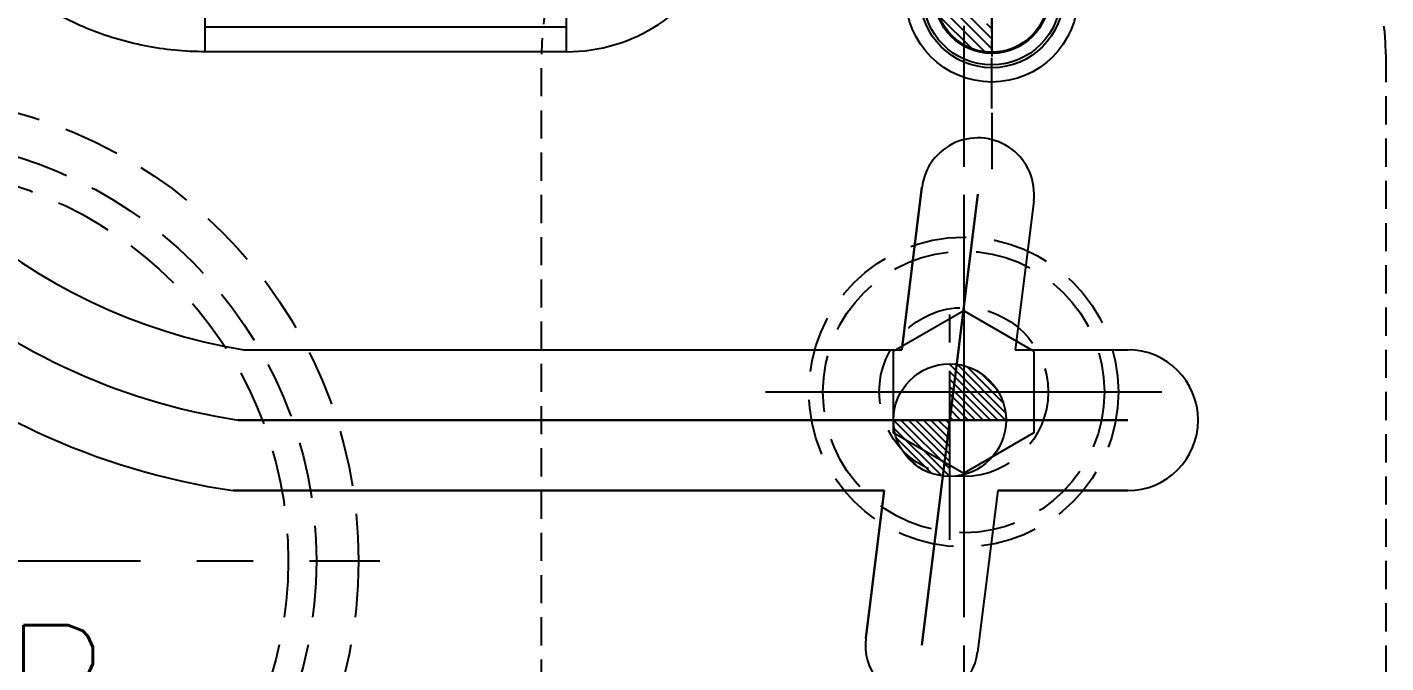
# Model space of a CAD drawing. Header units: millimetres. Extents: x 28656 to 29764, y -21384 to -20601.
# Drawn here: x 29170 to 29218.28, y -20886.88 to -20864.31 of the extents above; entities that cross this region are included whole.
import ezdxf

# ---------------------------------------------------------------- set-up
doc = ezdxf.new("R2010")
doc.units = ezdxf.units.MM
doc.header["$LTSCALE"] = 8
for name, pattern in [('CENTER', [2, 1.25, -0.25, 0.25, -0.25]), ('CENTER2', [1.125, 0.75, -0.125, 0.125, -0.125]), ('HIDDEN', [0.375, 0.25, -0.125]), ('HIDDEN2', [0.1875, 0.125, -0.0625])]:
    doc.linetypes.add(name, pattern=pattern)
for name, color, linetype in [('Cav-cor', 30, 'Continuous'), ('CL', 1, 'Continuous'), ('PIN', 5, 'Continuous'), ('PRODUCT', 1, 'Continuous'), ('Ru', 8, 'Continuous'), ('SCREW', 52, 'HIDDEN'), ('SP', 3, 'Continuous')]:
    doc.layers.add(name, color=color, linetype=linetype)
doc.styles.get("Standard").update_dxf_attribs({"font": 'txt.shx', "width": 0.8, "bigfont": 'chineset.shx'})

# ---------------------------------------------------------------- blocks, each defined once
blk = doc.blocks.new('20100512.182342')
at = {"linetype": 'HIDDEN'}
blk.add_circle((0, 0), 5.5, dxfattribs=at)
at = {"layer": 'SCREW', "linetype": 'CENTER', "ltscale": 5}
for p, q in [((0, -7.042), (0, 7.042)), ((-7, 0), (7, 0))]:
    blk.add_line(p, q, dxfattribs=at)
at = {"layer": 'SCREW', "linetype": 'Continuous'}
blk.add_lwpolyline([(-1.443, 2.5), (-2.887, 0), (-1.443, -2.5), (1.443, -2.5), (2.887, 0), (1.443, 2.5)], close=True, dxfattribs=at)
at = {"layer": 'SCREW'}
for radius in [5, 3]:
    blk.add_circle((0, 0), radius, dxfattribs=at)
blk = doc.blocks.new('20160826.095208')
at = {"layer": 'SP', "linetype": 'CENTER'}
for p, q in [((0, -17.25), (0, 17.25)), ((-17.25, 0), (17.25, 0))]:
    blk.add_line(p, q, dxfattribs=at)
at = {"layer": 'SP', "linetype": 'HIDDEN'}
for radius in [16.5, 15, 14]:
    blk.add_circle((0, 0), radius, dxfattribs=at)
at = {"layer": 'SP'}
for s, p in [('S', (-5.456, 1.995)), ('P', (3.888, -6.392))]:
    blk.add_text(s, height=4.111, dxfattribs=at).set_placement(p)
at = {"layer": 'SP', "color": 6, "insert": (-1.275, -8.844), "char_height": 3.2812, "attachment_point": 5}
blk.add_mtext('Ø30.00', dxfattribs=at)

msp = doc.modelspace()

# ---------------------------------------------------------------- hatches: boundary and pattern name
at = {"layer": 'PIN', "linetype": 'Continuous'}
h = msp.add_hatch(dxfattribs=at)
h.set_pattern_fill('ANSI31', color=133, scale=2, angle=90, style=0)
h.set_pattern_definition([(135, (28969.57094, -21168.82842), (-0.1767767, -0.1767767), [])])
h.paths.add_polyline_path([(29204.28, -20862.2), (29204.28, -20861.2, -0.414214), (29206.28, -20863.2), (29205.28, -20863.2, 0.414214)])
h.paths.add_polyline_path([(29202.28, -20863.2), (29203.28, -20863.2, 0.414214), (29204.28, -20864.2), (29204.28, -20865.2, -0.414214)])
h = msp.add_hatch(dxfattribs=at)
h.set_pattern_fill('ANSI31', color=141, scale=1.5, angle=90, style=0)
h.set_pattern_definition([(135, (29408.06601, -20892.50562), (-0.13258252, -0.13258252), [])])
h.paths.add_polyline_path([(29202.784, -20878.266), (29200.784, -20878.266, 0.414214), (29202.784, -20880.266)])
h.paths.add_polyline_path([(29202.784, -20876.266), (29202.784, -20878.266), (29204.784, -20878.266, 0.414214)])

# ---------------------------------------------------------------- linework, layer by layer
at = {"linetype": 'CENTER', "ltscale": 0.5}
msp.add_line((29203.28, -20648.266), (29203.28, -20998.266), dxfattribs=at)
at = {"linetype": 'HIDDEN2'}
msp.add_lwpolyline([(29196.28, -20857.266), (29210.28, -20857.266, -0.414214), (29218.28, -20865.266), (29218.28, -20889.266, -0.414214), (29210.28, -20897.266), (29196.28, -20897.266, -0.414214), (29188.28, -20889.266), (29188.28, -20865.266, -0.414214)], format="xyb", close=True, dxfattribs=at)
at = {"layer": 'Cav-cor', "color": 241}
for p, q in [((29176.322, -20863.439), (29176.322, -20865.182)), ((29189.168, -20865.182), (29189.168, -20863.439)), ((29189.168, -20864.311), (29176.322, -20864.311)), ((29189.168, -20865.182), (29176.322, -20865.182)), ((29201.08, -20875.766), (29201.799, -20869.995)), ((29201.789, -20886.254), (29203.784, -20870.242)), ((29205.768, -20870.49), (29205.111, -20875.766)), ((29177.702, -20875.766), (29201.08, -20875.766)), ((29205.111, -20875.766), (29209.111, -20875.766)), ((29209.111, -20878.266), (29177.504, -20878.266)), ((29200.457, -20880.766), (29177.318, -20880.766)), ((29199.804, -20886.006), (29200.457, -20880.766)), ((29204.488, -20880.766), (29203.773, -20886.501)), ((29209.111, -20880.766), (29204.488, -20880.766))]:
    msp.add_line(p, q, dxfattribs=at)
for radius in [3.06, 2.55, 2.448, 2.04]:
    msp.add_circle((29204.28, -20863.2), radius, dxfattribs=at)
for centre, radius, start, end in [((29180.964, -20855.864), 20.168, 196.1567, 260.6926), ((29189.17, -20859.209), 5.973, 269.973, 336.277), ((29180.964, -20855.864), 22.668, 196.1567, 261.2219), ((29180.964, -20855.864), 25.168, 196.1567, 261.6701), ((29203.784, -20870.242), 2, 352.8966, 172.8966), ((29209.111, -20878.266), 2.5, 270, 90), ((29201.789, -20886.254), 2, 172.8966, 352.8966)]:
    msp.add_arc(centre, radius, start, end, dxfattribs=at)
msp.add_open_spline([(29176.322, -20865.182), (29175.963, -20865.182), (29175.246, -20865.147), (29174.18, -20864.99), (29173.134, -20864.729), (29172.119, -20864.368), (29171.145, -20863.908), (29170.22, -20863.355), (29169.354, -20862.714), (29168.556, -20861.99), (29167.832, -20861.192), (29167.191, -20860.326), (29166.638, -20859.401), (29166.178, -20858.427), (29165.817, -20857.412), (29165.556, -20856.366), (29165.399, -20855.3), (29165.364, -20854.583), (29165.364, -20854.224)], degree=3, knots=[0, 0, 0, 0, 0.062501, 0.125, 0.1875, 0.25, 0.3125, 0.375, 0.4375, 0.5, 0.5625, 0.625, 0.6875, 0.75, 0.8125, 0.875, 0.937499, 1, 1, 1, 1], dxfattribs=at)
at = {"layer": 'CL', "color": 6, "linetype": 'CENTER'}
msp.add_line((29204.28, -20839.352), (29204.28, -20869.701), dxfattribs=at)
at = {"layer": 'PIN', "color": 133, "linetype": 'CENTER2', "ltscale": 0.3}
msp.add_line((29204.28, -20867.2), (29204.28, -20859.2), dxfattribs=at)
at = {"layer": 'PIN', "color": 141, "linetype": 'CENTER2'}
for p, q in [((29202.784, -20882.511), (29202.784, -20874.021)), ((29198.539, -20878.266), (29207.029, -20878.266))]:
    msp.add_line(p, q, dxfattribs=at)
at = {"layer": 'PIN', "color": 133}
msp.add_circle((29204.28, -20863.2), 2, dxfattribs=at)
at = {"layer": 'PIN', "color": 141, "linetype": 'Continuous'}
msp.add_circle((29202.784, -20878.266), 2, dxfattribs=at)
at = {"layer": 'PRODUCT'}
for radius in [3.06, 2.55, 2.448, 2.04]:
    msp.add_circle((29204.28, -20863.2), radius, dxfattribs=at)
at = {"layer": 'Ru', "color": 253}
for p, q in [((29201.799, -20869.995), (29201.08, -20875.766)), ((29203.784, -20870.242), (29201.789, -20886.254)), ((29205.768, -20870.49), (29205.111, -20875.766)), ((29177.702, -20875.766), (29201.08, -20875.766)), ((29205.111, -20875.766), (29209.111, -20875.766)), ((29177.504, -20878.266), (29209.111, -20878.266)), ((29177.318, -20880.766), (29200.457, -20880.766)), ((29200.457, -20880.766), (29199.804, -20886.006)), ((29204.488, -20880.766), (29203.773, -20886.501)), ((29204.488, -20880.766), (29209.111, -20880.766))]:
    msp.add_line(p, q, dxfattribs=at)
for centre, radius, start, end in [((29180.964, -20855.864), 20.168, 196.1567, 260.6926), ((29180.964, -20855.864), 22.668, 196.1567, 261.2219), ((29180.964, -20855.864), 25.168, 196.1567, 261.6701), ((29203.784, -20870.242), 2, 352.8966, 172.8966), ((29209.111, -20878.266), 2.5, 270, 90), ((29201.789, -20886.254), 2, 172.8966, 352.8966)]:
    msp.add_arc(centre, radius, start, end, dxfattribs=at)

# ---------------------------------------------------------------- block references
at = {"linetype": 'Continuous', "rotation": -90.00000000000001}
msp.add_blockref('20100512.182342', (29203.28, -20877.266), dxfattribs=at)
at = {"layer": 'SP'}
msp.add_blockref('20160826.095208', (29165.28, -20883.266), dxfattribs=at)

doc.saveas('drawing.dxf')
